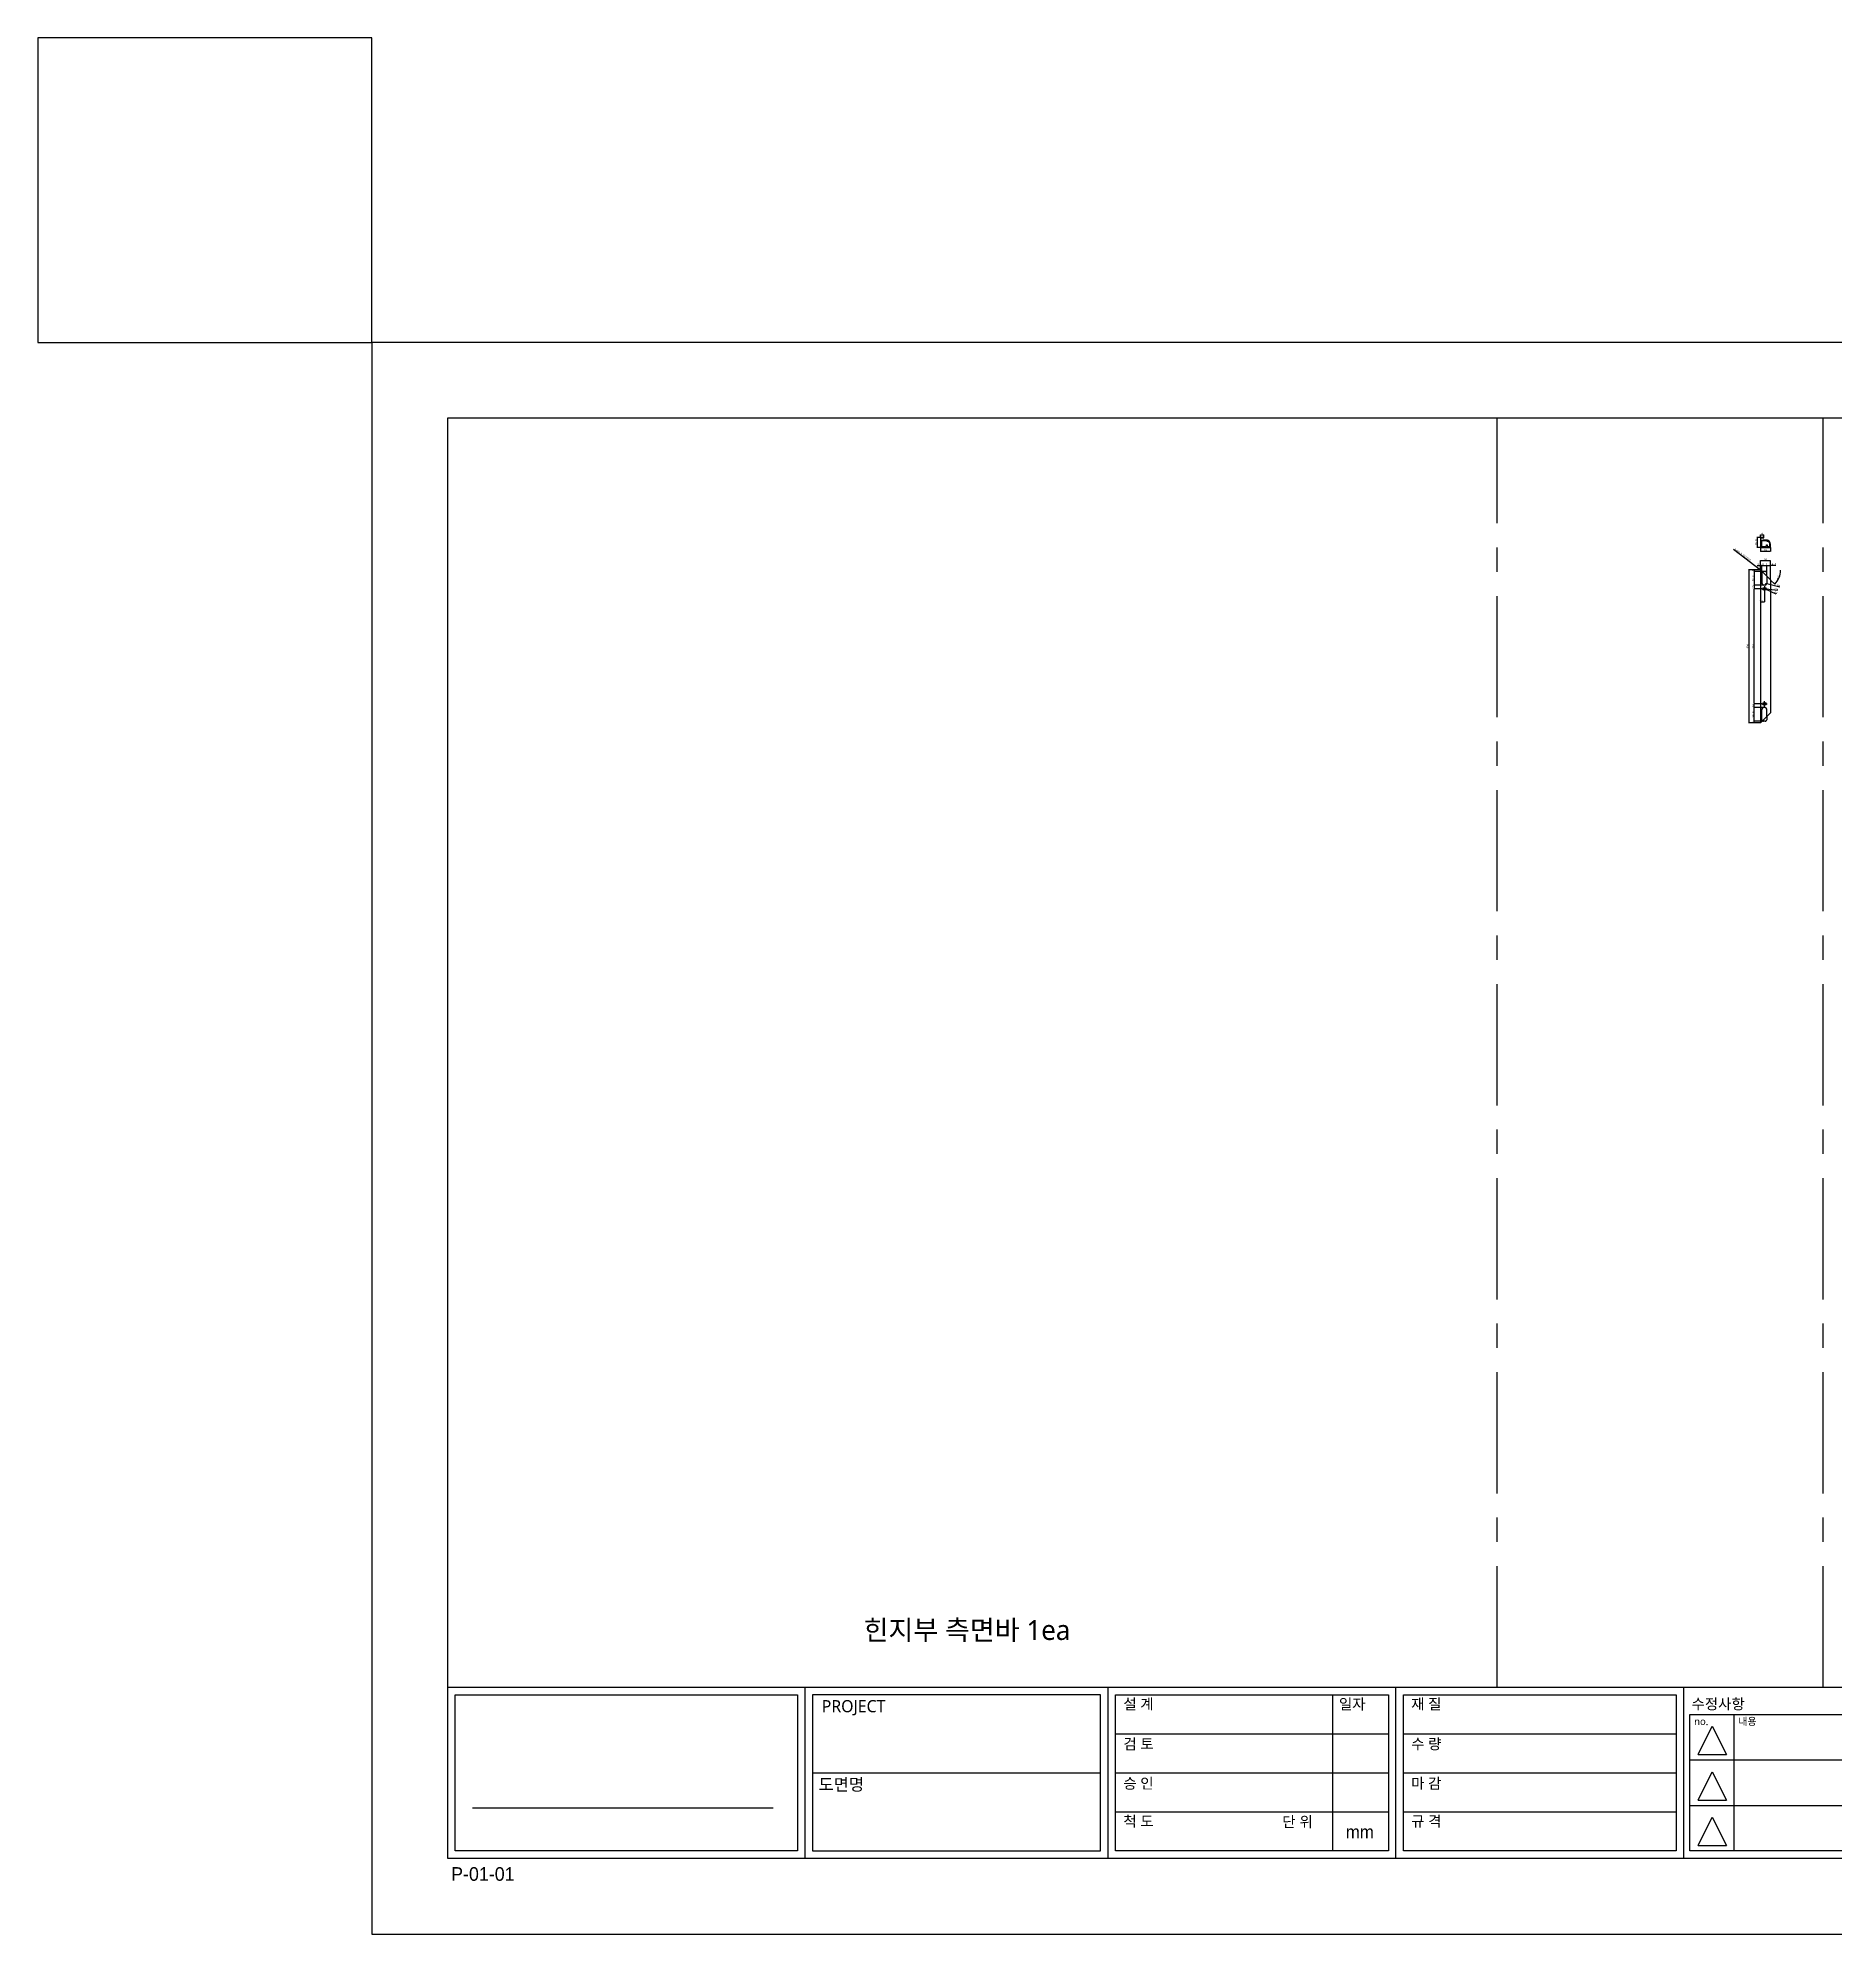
# Model space of a CAD drawing. Header units: millimetres. Extents: x -44117 to 256353, y -2095463 to 65325.
# Drawn here: x 58213 to 62919, y 30427 to 35392 of the extents above; entities that cross this region are included whole.
import ezdxf

# ---------------------------------------------------------------- set-up
doc = ezdxf.new("R2010")
doc.units = ezdxf.units.MM
doc.header["$LTSCALE"] = 10
doc.linetypes.add('CENTER', pattern=[50.8, 31.75, -6.35, 6.35, -6.35])
doc.linetypes.add('HIDDEN', pattern=[9.525, 6.35, -3.175])
doc.layers.add('cen', color=1, linetype='CENTER')
doc.layers.add('hid', color=8, linetype='HIDDEN')
doc.styles.add('고딕', font='')
doc.styles.get('고딕').set_extended_font_data('HYgtrE')
doc.dimstyles.new('hi01 a4 - 1scale', dxfattribs={"dimtxt": 5, "dimasz": 0.5, "dimexe": 0.3, "dimexo": 0.3, "dimgap": 0.2, "dimtad": 1, "dimdec": 1, "dimdsep": 46, "dimtxsty": 'Standard', "dimcen": 1, "dimclrd": 251, "dimclre": 251, "dimclrt": 3, "dimadec": 1, "dimazin": 2, "dimtfac": 1, "dimtdec": 1, "dimtix": 1, "dimtmove": 1, "dimatfit": 3, "dimfxl": 0, "dimarcsym": 0})

# ---------------------------------------------------------------- blocks, each defined once
blk = doc.blocks.new('A$C2EC13F1B')
at = {"color": 7}
for p, q in [((-3.67, -0.83), (-1.17, 4.17)), ((-1.17, 4.17), (1.33, -0.83))]:
    blk.add_line(p, q, dxfattribs=at)
blk.add_lwpolyline([(-3.67, -0.83), (1.33, -0.83)], dxfattribs=at)
blk = doc.blocks.new('a4 1scale')
at = {"color": 8}
for p, q in [((-15144.83, -4477.05), (-14867.83, -4477.05)), ((-15097.66, -4499.61), (-15097.66, -4477.05)), ((-15057.67, -4499.62), (-15057.67, -4477.06)), ((-15028.06, -4478.06), (-15028.06, -4498.62)), ((-15019.68, -4499.62), (-15019.68, -4477.06)), ((-14981.69, -4499.62), (-14981.69, -4477.06)), ((-14943.7, -4499.62), (-14943.7, -4477.06)), ((-14905.71, -4499.62), (-14905.71, -4477.06)), ((-14980.9, -4480.63), (-14944.7, -4480.63)), ((-14975.07, -4480.63), (-14975.07, -4498.62)), ((-14952.08, -4480.63), (-14952.08, -4498.62)), ((-14942.91, -4480.63), (-14906.71, -4480.63)), ((-15056.67, -4483.2), (-15020.68, -4483.2)), ((-15018.68, -4483.2), (-14982.69, -4483.2)), ((-15096.66, -4488.33), (-15058.67, -4488.34)), ((-15056.67, -4488.34), (-15020.68, -4488.34)), ((-15018.68, -4488.34), (-14982.69, -4488.34)), ((-14980.9, -4486.63), (-14944.7, -4486.63)), ((-14942.91, -4486.63), (-14906.71, -4486.63)), ((-15141.53, -4492.95), (-15101.88, -4492.95)), ((-14980.9, -4492.63), (-14944.7, -4492.63)), ((-14942.91, -4492.63), (-14906.71, -4492.63)), ((-15056.67, -4493.48), (-15020.68, -4493.48)), ((-15018.68, -4493.48), (-14982.69, -4493.48))]:
    blk.add_line(p, q, dxfattribs=at)
for points in [[(-15154.83, -4509.61), (-14857.83, -4509.61), (-14857.83, -4299.61), (-15154.83, -4299.61)], [(-15144.83, -4499.61), (-14867.83, -4499.61), (-14867.83, -4309.61), (-15144.83, -4309.61)]]:
    blk.add_lwpolyline(points, close=True)
for points in [[(-15143.82, -4478.05), (-15098.66, -4478.05), (-15098.66, -4498.61), (-15143.83, -4498.61)], [(-15058.67, -4478.06), (-15096.66, -4478.05), (-15096.66, -4498.61), (-15058.66, -4498.62)], [(-15056.67, -4478.06), (-15020.68, -4478.06), (-15020.68, -4498.62), (-15056.67, -4498.62)], [(-15018.68, -4478.06), (-14982.69, -4478.06), (-14982.69, -4498.62), (-15018.68, -4498.62)]]:
    blk.add_lwpolyline(points, close=True, dxfattribs=at)
for points in [[(-14944.7, -4480.63), (-14944.7, -4498.62), (-14980.9, -4498.62), (-14980.9, -4480.63)], [(-14906.71, -4480.63), (-14906.71, -4498.62), (-14942.91, -4498.62), (-14942.91, -4480.63)]]:
    blk.add_lwpolyline(points, dxfattribs=at)
at = {"color": 8, "xscale": 0.7469071166727064, "yscale": 0.7469071166727064, "zscale": 0.7469071166727064}
for p in [(-14977.06, -4485.3), (-14977.06, -4491.3), (-14977.06, -4497.29)]:
    blk.add_blockref('A$C2EC13F1B', p, dxfattribs=at)
at = {"color": 8, "style": '고딕'}
for s, insert, char_height, width, attachment_point in [('{\\fMalgun Gothic|b0|i0|c129|p50;설 계}', (-15055.65, -4478.55), 1.4003, 21.6513, 1), ('{\\fMalgun Gothic|b0|i0|c129|p50;재 질}', (-15017.66, -4478.55), 1.4003, 21.6513, 1), ('{\\fMalgun Gothic|b0|i0|c129|p50;수정사항}', (-14980.67, -4478.55), 1.4003, 21.6513, 1), ('{\\fMalgun Gothic|b0|i0|c129|p50;도면 no.}', (-14941.63, -4478.55), 1.4003, 21.6513, 1), ('{\\fMalgun Gothic|b0|i0|c129|p50;PROJECT}', (-15095.45, -4478.74), 1.6004, 37.4801, 1), ('{\\fGulim|b0|i0|c129|p50;일자}', (-15027.2, -4478.57), 1.4, 24.7824, 1), ('{\\fMalgun Gothic|b0|i0|c129|p50;Note.}', (-14903.64, -4478.55), 1.4003, 21.6513, 1), ('{\\fMalgun Gothic|b0|i0|c129|p50;no.}', (-14980.32, -4481.07), 0.96, 25.9815, 1), ('{\\fMalgun Gothic|b0|i0|c129|p50;내용}', (-14974.49, -4481.07), 0.96, 25.9815, 1), ('{\\fMalgun Gothic|b0|i0|c129|p50;일자}', (-14951.5, -4481.07), 0.96, 25.9815, 1), ('{\\fGulim|b0|i0|c129|p50;완\\fMalgun Gothic|b0|i0|c129|p50;제품}', (-14941.66, -4481.32), 1.4003, 21.6513, 1), ('{\\fMalgun Gothic|b0|i0|c129|p50;검 토}', (-15055.65, -4483.82), 1.4003, 21.6513, 1), ('{\\fMalgun Gothic|b0|i0|c129|p50;수 량}', (-15017.66, -4483.82), 1.4003, 21.6513, 1), ('{\\fMalgun Gothic|b0|i0|c129|p50;반제품}', (-14941.66, -4487.32), 1.4003, 21.6513, 1), ('{\\fMalgun Gothic|b0|i0|c129|p50;도면명}', (-15095.89, -4489.07), 1.6004, 37.4801, 1), ('{\\fMalgun Gothic|b0|i0|c129|p50;승 인}', (-15055.65, -4489.02), 1.4003, 21.6513, 1), ('{\\fMalgun Gothic|b0|i0|c129|p50;마 감}', (-15017.66, -4489.02), 1.4003, 21.6513, 1), ('{\\fMalgun Gothic|b0|i0|c129|p50;Page}', (-14941.66, -4493.32), 1.4003, 21.6513, 1), ('{\\fMalgun Gothic|b0|i0|c129|p50;척 도 }', (-15055.65, -4494.02), 1.4003, 21.6513, 1), ('{\\fGulim|b0|i0|c129|p50;단 위}', (-15034.68, -4494.09), 1.4003, 21.6513, 1), ('mm', (-15024.45, -4496.13), 1.7, 15.2516, 5), ('{\\fMalgun Gothic|b0|i0|c129|p50;규 격 }', (-15017.66, -4494.02), 1.4003, 21.6513, 1), ('{\\C8;P-01-01}', (-15144.37, -4500.78), 1.8004, 27.0059, 1), ('{\\C8;A4 ( 297 X 210 )}', (-14868.4, -4500.78), 1.8004, 27.0059, 3)]:
    blk.add_mtext(s, dxfattribs=dict(at, insert=insert, char_height=char_height, width=width, attachment_point=attachment_point))
blk = doc.blocks.new('*D1693')
at = {"color": 251, "lineweight": -2, "transparency": 16777216}
for p, q in [((62724, 33998.8), (62724, 34023.4)), ((62724.5, 34023.1), (62749.5, 34023.1)), ((62750, 33972.8), (62750, 34023.4))]:
    blk.add_line(p, q, dxfattribs=at)
at = {"color": 251, "transparency": 16777216}
for points in [[(62724.5, 34023.2), (62724.5, 34023), (62724, 34023.1)], [(62749.5, 34023.2), (62749.5, 34023), (62750, 34023.1)]]:
    blk.add_solid(points, dxfattribs=at)
at = {"layer": 'Defpoints', "color": 0, "transparency": 16777216}
for p in [(62750, 34023.1), (62724, 33998.5), (62750, 33972.5)]:
    blk.add_point(p, dxfattribs=at)
at = {"color": 3, "transparency": 16777216, "insert": (62737, 34025.8), "char_height": 5, "attachment_point": 5}
blk.add_mtext('26', dxfattribs=at)
blk = doc.blocks.new('*D1694')
at = {"color": 251, "lineweight": -2, "transparency": 16777216}
for p, q in [((62723.7, 33998.5), (62707.5, 33998.5)), ((62731.7, 33994.5), (62707.5, 33994.5)), ((62707.8, 33998), (62707.8, 33995))]:
    blk.add_line(p, q, dxfattribs=at)
at = {"color": 251, "transparency": 16777216}
for points in [[(62707.7, 33998), (62707.9, 33998), (62707.8, 33998.5)], [(62707.7, 33995), (62707.9, 33995), (62707.8, 33994.5)]]:
    blk.add_solid(points, dxfattribs=at)
at = {"layer": 'Defpoints', "color": 0, "transparency": 16777216}
for p in [(62707.8, 33994.5), (62724, 33998.5), (62732, 33994.5)]:
    blk.add_point(p, dxfattribs=at)
at = {"color": 3, "transparency": 16777216, "insert": (62705.1, 33996.5), "char_height": 5, "attachment_point": 5, "rotation": 90}
blk.add_mtext('4', dxfattribs=at)
blk = doc.blocks.new('*D1695')
at = {"color": 251, "lineweight": -2, "transparency": 16777216}
for p, q in [((62723.7, 33994.5), (62707.5, 33994.5)), ((62707.8, 33994), (62707.8, 33959.5)), ((62731.7, 33959), (62707.5, 33959))]:
    blk.add_line(p, q, dxfattribs=at)
at = {"color": 251, "transparency": 16777216}
for points in [[(62707.7, 33994), (62707.9, 33994), (62707.8, 33994.5)], [(62707.7, 33959.5), (62707.9, 33959.5), (62707.8, 33959)]]:
    blk.add_solid(points, dxfattribs=at)
at = {"layer": 'Defpoints', "color": 0, "transparency": 16777216}
for p in [(62724, 33994.5), (62707.8, 33959), (62732, 33959)]:
    blk.add_point(p, dxfattribs=at)
at = {"color": 3, "transparency": 16777216, "insert": (62705.1, 33976.7), "char_height": 5, "attachment_point": 5, "rotation": 90}
blk.add_mtext('35.5', dxfattribs=at)
blk = doc.blocks.new('*D1696')
at = {"color": 251, "lineweight": -2, "transparency": 16777216}
for p, q in [((62723.7, 33959), (62707.5, 33959)), ((62727.2, 33949), (62707.5, 33949)), ((62707.8, 33958.5), (62707.8, 33949.5))]:
    blk.add_line(p, q, dxfattribs=at)
at = {"color": 251, "transparency": 16777216}
for points in [[(62707.7, 33958.5), (62707.9, 33958.5), (62707.8, 33959)], [(62707.7, 33949.5), (62707.9, 33949.5), (62707.8, 33949)]]:
    blk.add_solid(points, dxfattribs=at)
at = {"layer": 'Defpoints', "color": 0, "transparency": 16777216}
for p in [(62707.8, 33949), (62724, 33959), (62727.5, 33949)]:
    blk.add_point(p, dxfattribs=at)
at = {"color": 3, "transparency": 16777216, "insert": (62705.1, 33954), "char_height": 5, "attachment_point": 5, "rotation": 90}
blk.add_mtext('10', dxfattribs=at)
blk = doc.blocks.new('*D1697')
at = {"color": 251, "lineweight": -2, "transparency": 16777216}
blk.add_line((62750.2, 33972.2), (62761.4, 33961.1), dxfattribs=at)
blk.add_arc((62724, 33998.5), 52.6, 315.545, 359.455, dxfattribs=at)
at = {"color": 251, "transparency": 16777216}
for points in [[(62761.6, 33961.6), (62761.5, 33961.7), (62761.2, 33961.3)], [(62776.5, 33998), (62776.6, 33998), (62776.6, 33998.5)]]:
    blk.add_solid(points, dxfattribs=at)
at = {"layer": 'Defpoints', "color": 0, "transparency": 16777216}
for p in [(62724, 33998.5), (62724, 33998.5), (62750, 33972.5), (62769.5, 33972.2), (62792.5, 33998.5)]:
    blk.add_point(p, dxfattribs=at)
at = {"color": 3, "transparency": 16777216, "insert": (62770.1, 33979.4), "char_height": 5, "attachment_point": 5, "rotation": 67.5}
blk.add_mtext('45°', dxfattribs=at)
blk = doc.blocks.new('*D1683')
at = {"color": 251, "lineweight": -2, "transparency": 16777216}
for p, q in [((62731.7, 33602.5), (62707.5, 33602.5)), ((62723.7, 33598.5), (62707.5, 33598.5)), ((62707.8, 33599), (62707.8, 33602))]:
    blk.add_line(p, q, dxfattribs=at)
at = {"color": 251, "transparency": 16777216}
for points in [[(62707.7, 33602), (62707.9, 33602), (62707.8, 33602.5)], [(62707.7, 33599), (62707.9, 33599), (62707.8, 33598.5)]]:
    blk.add_solid(points, dxfattribs=at)
at = {"layer": 'Defpoints', "color": 0, "transparency": 16777216}
for p in [(62707.8, 33602.5), (62724, 33598.5), (62732, 33602.5)]:
    blk.add_point(p, dxfattribs=at)
at = {"color": 3, "transparency": 16777216, "insert": (62705.1, 33600.5), "char_height": 5, "attachment_point": 5, "rotation": 90}
blk.add_mtext('4', dxfattribs=at)
blk = doc.blocks.new('*D1684')
at = {"color": 251, "lineweight": -2, "transparency": 16777216}
for p, q in [((62731.7, 33638), (62707.5, 33638)), ((62707.8, 33603), (62707.8, 33637.5)), ((62723.7, 33602.5), (62707.5, 33602.5))]:
    blk.add_line(p, q, dxfattribs=at)
at = {"color": 251, "transparency": 16777216}
for points in [[(62707.7, 33637.5), (62707.9, 33637.5), (62707.8, 33638)], [(62707.7, 33603), (62707.9, 33603), (62707.8, 33602.5)]]:
    blk.add_solid(points, dxfattribs=at)
at = {"layer": 'Defpoints', "color": 0, "transparency": 16777216}
for p in [(62707.8, 33638), (62732, 33638), (62724, 33602.5)]:
    blk.add_point(p, dxfattribs=at)
at = {"color": 3, "transparency": 16777216, "insert": (62705.1, 33620.2), "char_height": 5, "attachment_point": 5, "rotation": 90}
blk.add_mtext('35.5', dxfattribs=at)
blk = doc.blocks.new('*D1698')
at = {"color": 251, "lineweight": -2, "transparency": 16777216}
for p, q in [((62727.2, 33648), (62707.5, 33648)), ((62723.7, 33638), (62707.5, 33638)), ((62707.8, 33638.5), (62707.8, 33647.5))]:
    blk.add_line(p, q, dxfattribs=at)
at = {"color": 251, "transparency": 16777216}
for points in [[(62707.7, 33647.5), (62707.9, 33647.5), (62707.8, 33648)], [(62707.7, 33638.5), (62707.9, 33638.5), (62707.8, 33638)]]:
    blk.add_solid(points, dxfattribs=at)
at = {"layer": 'Defpoints', "color": 0, "transparency": 16777216}
for p in [(62707.8, 33648), (62724, 33638), (62727.5, 33648)]:
    blk.add_point(p, dxfattribs=at)
at = {"color": 3, "transparency": 16777216, "insert": (62705.1, 33643), "char_height": 5, "attachment_point": 5, "rotation": 90}
blk.add_mtext('10', dxfattribs=at)
blk = doc.blocks.new('*D1699')
at = {"color": 251, "lineweight": -2, "transparency": 16777216}
for p, q in [((62727.2, 33949), (62707.5, 33949)), ((62707.8, 33648.5), (62707.8, 33948.5)), ((62727.2, 33648), (62707.5, 33648))]:
    blk.add_line(p, q, dxfattribs=at)
at = {"color": 251, "transparency": 16777216}
for points in [[(62707.7, 33948.5), (62707.9, 33948.5), (62707.8, 33949)], [(62707.7, 33648.5), (62707.9, 33648.5), (62707.8, 33648)]]:
    blk.add_solid(points, dxfattribs=at)
at = {"layer": 'Defpoints', "color": 0, "transparency": 16777216}
for p in [(62707.8, 33949), (62727.5, 33949), (62727.5, 33648)]:
    blk.add_point(p, dxfattribs=at)
at = {"color": 3, "transparency": 16777216, "insert": (62705.1, 33798.5), "char_height": 5, "attachment_point": 5, "rotation": 90}
blk.add_mtext('301', dxfattribs=at)
blk = doc.blocks.new('*D1700')
at = {"color": 251, "lineweight": -2, "transparency": 16777216}
for p, q in [((62723.7, 33998.5), (62692.8, 33998.5)), ((62693.1, 33998), (62693.1, 33599)), ((62723.7, 33598.5), (62692.8, 33598.5))]:
    blk.add_line(p, q, dxfattribs=at)
at = {"color": 251, "transparency": 16777216}
for points in [[(62693, 33998), (62693.2, 33998), (62693.1, 33998.5)], [(62693, 33599), (62693.2, 33599), (62693.1, 33598.5)]]:
    blk.add_solid(points, dxfattribs=at)
at = {"layer": 'Defpoints', "color": 0, "transparency": 16777216}
for p in [(62724, 33998.5), (62693.1, 33598.5), (62724, 33598.5)]:
    blk.add_point(p, dxfattribs=at)
at = {"color": 3, "transparency": 16777216, "insert": (62690.4, 33798.5), "char_height": 5, "attachment_point": 5, "rotation": 90}
blk.add_mtext('400', dxfattribs=at)
blk = doc.blocks.new('*D1701')
at = {"color": 251, "lineweight": -2, "transparency": 16777216}
for p, q in [((62730, 33949.5), (62729.5, 33949.6)), ((62730.5, 33949.4), (62738.5, 33948.5)), ((62768.8, 33944.8), (62739, 33948.4))]:
    blk.add_line(p, q, dxfattribs=at)
at = {"color": 251, "transparency": 16777216}
for points in [[(62730, 33949.6), (62730, 33949.4), (62730.5, 33949.4)], [(62739, 33948.5), (62739, 33948.3), (62738.5, 33948.5)]]:
    blk.add_solid(points, dxfattribs=at)
at = {"layer": 'Defpoints', "color": 0, "transparency": 16777216}
for p in [(62730.5, 33949.4), (62738.5, 33948.5)]:
    blk.add_point(p, dxfattribs=at)
at = {"color": 3, "transparency": 16777216, "insert": (62764.8, 33948), "char_height": 5, "attachment_point": 5, "rotation": 353.0474}
blk.add_mtext('∅8', dxfattribs=at)
blk = doc.blocks.new('*D1702')
at = {"color": 251, "lineweight": -2, "transparency": 16777216}
for p, q in [((62732.2, 33950), (62731.8, 33950.2)), ((62732.7, 33949.8), (62736.3, 33948.1)), ((62765.5, 33935.1), (62736.8, 33947.9))]:
    blk.add_line(p, q, dxfattribs=at)
at = {"color": 251, "transparency": 16777216}
for points in [[(62732.2, 33950.1), (62732.2, 33949.9), (62732.7, 33949.8)], [(62736.8, 33948), (62736.7, 33947.9), (62736.3, 33948.1)]]:
    blk.add_solid(points, dxfattribs=at)
at = {"layer": 'Defpoints', "color": 0, "transparency": 16777216}
for p in [(62732.7, 33949.8), (62736.3, 33948.1)]:
    blk.add_point(p, dxfattribs=at)
at = {"color": 3, "transparency": 16777216, "insert": (62762.7, 33939.4), "char_height": 5, "attachment_point": 5, "rotation": 335.9571}
blk.add_mtext('∅4', dxfattribs=at)
blk = doc.blocks.new('*D1703')
at = {"color": 251, "lineweight": -2, "transparency": 16777216}
for p, q in [((62715.1, 34010.5), (62724, 34010.5)), ((62724, 33998.8), (62724, 34010.8)), ((62724.5, 34010.5), (62727.5, 34010.5)), ((62728, 33990.8), (62728, 34010.8))]:
    blk.add_line(p, q, dxfattribs=at)
at = {"color": 251, "transparency": 16777216}
for points in [[(62724.5, 34010.6), (62724.5, 34010.5), (62724, 34010.5)], [(62727.5, 34010.6), (62727.5, 34010.5), (62728, 34010.5)]]:
    blk.add_solid(points, dxfattribs=at)
at = {"layer": 'Defpoints', "color": 0, "transparency": 16777216}
for p in [(62728, 34010.5), (62724, 33998.5), (62728, 33990.5)]:
    blk.add_point(p, dxfattribs=at)
at = {"color": 3, "transparency": 16777216, "insert": (62717, 34013.2), "char_height": 5, "attachment_point": 5}
blk.add_mtext('4', dxfattribs=at)
blk = doc.blocks.new('*D1704')
at = {"color": 251, "lineweight": -2, "transparency": 16777216}
for p, q in [((62727.5, 34010.5), (62727, 34010.5)), ((62728, 33990.8), (62728, 34010.8)), ((62728, 34010.5), (62740.5, 34010.5)), ((62740.5, 33990.8), (62740.5, 34010.8)), ((62741, 34010.5), (62741.5, 34010.5))]:
    blk.add_line(p, q, dxfattribs=at)
at = {"color": 251, "transparency": 16777216}
for points in [[(62727.5, 34010.6), (62727.5, 34010.5), (62728, 34010.5)], [(62741, 34010.6), (62741, 34010.5), (62740.5, 34010.5)]]:
    blk.add_solid(points, dxfattribs=at)
at = {"layer": 'Defpoints', "color": 0, "transparency": 16777216}
for p in [(62740.5, 34010.5), (62728, 33990.5), (62740.5, 33990.5)]:
    blk.add_point(p, dxfattribs=at)
at = {"color": 3, "transparency": 16777216, "insert": (62734.2, 34013.2), "char_height": 5, "attachment_point": 5}
blk.add_mtext('12.5', dxfattribs=at)
blk = doc.blocks.new('*D1705')
at = {"color": 251, "lineweight": -2, "transparency": 16777216}
for p, q in [((62740.5, 33990.8), (62740.5, 34010.8)), ((62741, 34010.5), (62749.5, 34010.5)), ((62750, 33990.8), (62750, 34010.8)), ((62764.4, 34010.5), (62750, 34010.5))]:
    blk.add_line(p, q, dxfattribs=at)
at = {"color": 251, "transparency": 16777216}
for points in [[(62741, 34010.6), (62741, 34010.5), (62740.5, 34010.5)], [(62749.5, 34010.6), (62749.5, 34010.5), (62750, 34010.5)]]:
    blk.add_solid(points, dxfattribs=at)
at = {"layer": 'Defpoints', "color": 0, "transparency": 16777216}
for p in [(62750, 34010.5), (62740.5, 33990.5), (62750, 33990.5)]:
    blk.add_point(p, dxfattribs=at)
at = {"color": 3, "transparency": 16777216, "insert": (62759.2, 34013.2), "char_height": 5, "attachment_point": 5}
blk.add_mtext('9.5', dxfattribs=at)
blk = doc.blocks.new('*D1706')
at = {"color": 251, "lineweight": -2, "transparency": 16777216}
for p, q in [((62736.5, 33963), (62740.4, 33962)), ((62774.6, 33953.4), (62740.9, 33961.9))]:
    blk.add_line(p, q, dxfattribs=at)
at = {"color": 251, "transparency": 16777216}
blk.add_solid([(62740.9, 33961.9), (62740.8, 33961.8), (62740.4, 33962)], dxfattribs=at)
at = {"layer": 'Defpoints', "color": 0, "transparency": 16777216}
for p in [(62736.5, 33963), (62740.4, 33962)]:
    blk.add_point(p, dxfattribs=at)
at = {"color": 3, "transparency": 16777216, "insert": (62771, 33957.1), "char_height": 5, "attachment_point": 5, "rotation": 345.9336}
blk.add_mtext('R4', dxfattribs=at)
blk = doc.blocks.new('*D1707')
at = {"color": 251, "lineweight": -2, "transparency": 16777216}
for p, q in [((62724, 34083.2), (62724, 34090.9)), ((62724.5, 34090.6), (62732.5, 34090.6)), ((62733, 34082.9), (62733, 34090.9))]:
    blk.add_line(p, q, dxfattribs=at)
at = {"color": 251, "transparency": 16777216}
for points in [[(62724.5, 34090.7), (62724.5, 34090.5), (62724, 34090.6)], [(62732.5, 34090.7), (62732.5, 34090.5), (62733, 34090.6)]]:
    blk.add_solid(points, dxfattribs=at)
at = {"layer": 'Defpoints', "color": 0, "transparency": 16777216}
for p in [(62724, 34082.9), (62733, 34090.6), (62733, 34082.6)]:
    blk.add_point(p, dxfattribs=at)
at = {"color": 3, "transparency": 16777216, "insert": (62728.5, 34093.3), "char_height": 5, "attachment_point": 5}
blk.add_mtext('9', dxfattribs=at)
blk = doc.blocks.new('*D1708')
at = {"color": 251, "lineweight": -2, "transparency": 16777216}
for p, q in [((62724.7, 34083.9), (62714.8, 34083.9)), ((62715.1, 34083.4), (62715.1, 34057.6)), ((62724.7, 34057.1), (62714.8, 34057.1))]:
    blk.add_line(p, q, dxfattribs=at)
at = {"color": 251, "transparency": 16777216}
for points in [[(62715, 34083.4), (62715.2, 34083.4), (62715.1, 34083.9)], [(62715, 34057.6), (62715.2, 34057.6), (62715.1, 34057.1)]]:
    blk.add_solid(points, dxfattribs=at)
at = {"layer": 'Defpoints', "color": 0, "transparency": 16777216}
for p in [(62725, 34083.9), (62715.1, 34057.1), (62725, 34057.1)]:
    blk.add_point(p, dxfattribs=at)
at = {"color": 3, "transparency": 16777216, "insert": (62712.4, 34070.5), "char_height": 5, "attachment_point": 5, "rotation": 90}
blk.add_mtext('26.8', dxfattribs=at)
blk = doc.blocks.new('*D1709')
at = {"color": 251, "lineweight": -2, "transparency": 16777216}
for p, q in [((62724, 34057.3), (62724, 34047.2)), ((62724.5, 34047.5), (62749.5, 34047.5)), ((62750, 34057.3), (62750, 34047.2))]:
    blk.add_line(p, q, dxfattribs=at)
at = {"color": 251, "transparency": 16777216}
for points in [[(62724.5, 34047.6), (62724.5, 34047.5), (62724, 34047.5)], [(62749.5, 34047.6), (62749.5, 34047.5), (62750, 34047.5)]]:
    blk.add_solid(points, dxfattribs=at)
at = {"layer": 'Defpoints', "color": 0, "transparency": 16777216}
for p in [(62724, 34057.6), (62750, 34057.6), (62750, 34047.5)]:
    blk.add_point(p, dxfattribs=at)
at = {"color": 3, "transparency": 16777216, "insert": (62737, 34050.2), "char_height": 5, "attachment_point": 5}
blk.add_mtext('26', dxfattribs=at)
blk = doc.blocks.new('*D1710')
at = {"color": 251, "lineweight": -2, "transparency": 16777216}
for p, q in [((62723.5, 33915), (62723, 33915)), ((62724, 33936.5), (62724, 33914.7)), ((62724, 33915), (62734.5, 33915)), ((62734.5, 33941.7), (62734.5, 33914.7)), ((62735, 33915), (62735.5, 33915))]:
    blk.add_line(p, q, dxfattribs=at)
at = {"color": 251, "transparency": 16777216}
for points in [[(62723.5, 33915.1), (62723.5, 33914.9), (62724, 33915)], [(62735, 33915.1), (62735, 33914.9), (62734.5, 33915)]]:
    blk.add_solid(points, dxfattribs=at)
at = {"layer": 'Defpoints', "color": 0, "transparency": 16777216}
for p in [(62724, 33936.8), (62734.5, 33942), (62734.5, 33915)]:
    blk.add_point(p, dxfattribs=at)
at = {"color": 3, "transparency": 16777216, "insert": (62729.2, 33917.7), "char_height": 5, "attachment_point": 5}
blk.add_mtext('10.5', dxfattribs=at)
blk = doc.blocks.new('*D1686')
at = {"color": 251, "lineweight": -2, "transparency": 16777216}
for p, q in [((62653.1, 34052.6), (62723.7, 33998.6)), ((62724.5, 33998), (62724.1, 33998.3))]:
    blk.add_line(p, q, dxfattribs=at)
at = {"color": 251, "transparency": 16777216}
blk.add_solid([(62723.7, 33998.6), (62723.6, 33998.5), (62724.1, 33998.3)], dxfattribs=at)
at = {"layer": 'Defpoints', "color": 0, "transparency": 16777216}
for p in [(62724.1, 33998.3), (62724.5, 33998)]:
    blk.add_point(p, dxfattribs=at)
at = {"color": 3, "transparency": 16777216, "insert": (62676.8, 34038.2), "char_height": 5, "attachment_point": 5, "rotation": 322.5986}
blk.add_mtext('2-R0.5{\\f굴림|b0|i0|c129|p50; 코너가공}', dxfattribs=at)

msp = doc.modelspace()

# ---------------------------------------------------------------- linework, layer by layer
for p, q in [((62723.99369, 33998.45935), (62749.99116, 33972.46188)), ((62723.99369, 33998.45935), (62723.99369, 33598.45935)), ((62727.99369, 33990.45935), (62727.99369, 33962.95935)), ((62740.49369, 33981.95935), (62740.49369, 33962.95935)), ((62749.99116, 33972.46188), (62749.99116, 33624.45682)), ((62736.49369, 33958.95935), (62731.99369, 33958.95935)), ((62723.99369, 33598.45935), (62749.99116, 33624.45682)), ((62727.99369, 33606.45935), (62727.99369, 33633.95935)), ((62736.49369, 33637.95935), (62731.99369, 33637.95935)), ((62740.49369, 33614.95935), (62740.49369, 33633.95935))]:
    msp.add_line(p, q)
msp.add_lwpolyline([(58212.63815, 34594.0935), (59087.20147, 34594.0935), (59087.20147, 35391.64837), (58212.63815, 35391.64837)], close=True)
for points in [[(62724.49369, 34057.09181), (62749.49116, 34057.09181, 0.4142135624), (62749.99116, 34057.59181), (62749.99116, 34066.79019, 0.4142135624), (62749.69116, 34067.09019), (62749.6861, 34067.09019, -0.4043730092), (62749.38627, 34067.38007, 0.022416536), (62749.3258, 34068.14844, -0.4043730092), (62749.57659, 34068.48166, 0.424123069), (62749.82421, 34068.83486, 0.022416536), (62749.63173, 34069.63659, 0.424123069), (62749.25075, 34069.83887, -0.4043730092), (62748.87601, 34070.02192, 0.022416536), (62748.58106, 34070.73399, -0.4043730092), (62748.71661, 34071.12841, 0.424123069), (62748.84297, 34071.54084, 0.022416536), (62748.41216, 34072.24385, 0.424123069), (62747.98732, 34072.3185, -0.4043730092), (62747.57436, 34072.37679, 0.022416536), (62747.0738, 34072.96287, -0.4043730092), (62747.08083, 34073.37986, 0.4241230691), (62747.07356, 34073.81115, 0.022416536), (62746.44659, 34074.34663, 0.424123069), (62746.01947, 34074.28635, -0.4043730092), (62745.60871, 34074.21417, 0.022416536), (62744.95155, 34074.61688, -0.4043730092), (62744.82938, 34075.01564, 0.424123069), (62744.68918, 34075.42358, 0.022416536), (62743.92743, 34075.7391, 0.4241230691), (62743.53984, 34075.54978, -0.4043730092), (62743.17149, 34075.3542, 0.022416536), (62742.42205, 34075.53413, -0.4043730092), (62742.18263, 34075.87562, 0.424123069), (62741.92324, 34076.22027, 0.0308511276), (62740.79116, 34076.29019), (62731.49369, 34076.29019, 0.4142135624), (62731.19369, 34075.99019), (62731.19369, 34075.89019, -0.4142135624), (62730.99369, 34075.69019), (62725.49369, 34075.69019, -0.4142135624), (62725.19369, 34075.99019), (62725.19369, 34082.59019, -0.4142135624), (62725.49369, 34082.89019), (62730.99369, 34082.89019, -0.4142135624), (62731.19369, 34082.69019), (62731.19369, 34082.59019, 0.4142135624), (62731.49369, 34082.29019), (62732.69369, 34082.29019, 0.855700792), (62732.78532, 34082.87585), (62730.94428, 34083.89019), (62724.99369, 34083.89019, 0.4142135624), (62723.99369, 34082.89019), (62723.99369, 34057.59181, 0.4142135623), (62724.49369, 34057.09181)], [(62741.69369, 34072.89019), (62741.69369, 34074.69019), (62726.49369, 34074.69019), (62726.49369, 34060.09019), (62740.19369, 34060.09019), (62740.19369, 34063.89019, -0.4142135624), (62740.39369, 34064.09019), (62741.29369, 34064.09019, -0.4142135624), (62741.49369, 34063.89019), (62741.49369, 34060.09019), (62748.39116, 34060.09019), (62748.39116, 34067.09019, 0.2205202393), (62745.70237, 34072.89019), (62741.69369, 34072.89019)]]:
    msp.add_lwpolyline(points, format="xyb", close=True)
for centre, radius in [((62734.49369, 33948.95935), 4), ((62734.49369, 33948.95935), 2), ((62734.49369, 33647.95935), 4), ((62734.49369, 33647.95935), 2)]:
    msp.add_circle(centre, radius)
for centre, radius, start, end in [((62724.49369, 33997.95935), 0.5, 135, 180), ((62731.99369, 33990.45935), 4, 135, 180), ((62731.99369, 33962.95935), 4, 180, 270), ((62736.49369, 33962.95935), 4, 270, 0), ((62731.99369, 33633.95935), 4, 90, 180), ((62736.49369, 33633.95935), 4, 0, 90), ((62731.99369, 33606.45935), 4, 180, 225)]:
    msp.add_arc(centre, radius, start, end)
at = {"layer": 'cen'}
for p, q in [((62034.18397, 31072.66488), (62034.18397, 34395.6435)), ((62888.44997, 31072.66488), (62888.44997, 34395.6435)), ((62727.49369, 33948.95935), (62741.49369, 33948.95935)), ((62734.49369, 33955.95935), (62734.49369, 33941.95935)), ((62727.49369, 33647.95935), (62741.49369, 33647.95935)), ((62734.49369, 33640.95935), (62734.49369, 33654.95935))]:
    msp.add_line(p, q, dxfattribs=at)
at = {"layer": 'hid'}
for p, q in [((62736.49369, 33994.45935), (62731.99369, 33994.45935)), ((62740.49369, 33981.95935), (62740.49369, 33990.45935)), ((62740.49369, 33614.95935), (62740.49369, 33606.45935)), ((62736.49369, 33602.45935), (62731.99369, 33602.45935))]:
    msp.add_line(p, q, dxfattribs=at)
for centre, start, end in [((62731.99369, 33990.45935), 90, 135), ((62736.49369, 33990.45935), 0, 90), ((62731.99369, 33606.45935), 225, 270), ((62736.49369, 33606.45935), 270, 0)]:
    msp.add_arc(centre, 4, start, end, dxfattribs=at)

# ---------------------------------------------------------------- block references
at = {"color": 1, "xscale": 19.845, "yscale": 19.845, "zscale": 19.845}
msp.add_blockref('a4 1scale', (359834.80135, 119919.83449), dxfattribs=at)

# ---------------------------------------------------------------- texts
at = {"color": 142, "insert": (60645.67318, 31220.02779), "char_height": 52.004575, "width": 1506.5379465, "attachment_point": 5, "style": '고딕'}
msp.add_mtext('{\\fMalgun Gothic|b0|i0|c129|p50;힌지부 측면바 1ea}', dxfattribs=at)

# ---------------------------------------------------------------- dimensions: what is measured, and where the dimension line sits
for base, p1, p2, angle, picture, middle in [((62715.13179, 34057.09181), (62724.99369, 34083.89019), (62724.99369, 34057.09181), 90, '*D1708', (62712.43179, 34070.491)), ((62693.10202, 33598.45935), (62723.99369, 33998.45935), (62723.99369, 33598.45935), 90, '*D1700', (62690.40202, 33798.45935)), ((62707.82294, 33994.45935), (62723.99369, 33998.45935), (62731.99369, 33994.45935), 90, '*D1694', (62705.12294, 33996.45935)), ((62707.82294, 33958.95935), (62723.99369, 33994.45935), (62731.99369, 33958.95935), 90, '*D1695', (62705.12294, 33976.70935)), ((62707.82294, 33948.95935), (62723.99369, 33958.95935), (62727.49369, 33948.95935), 90, '*D1696', (62705.12294, 33953.95935)), ((62707.82294, 33948.95935), (62727.49369, 33647.95935), (62727.49369, 33948.95935), 90, '*D1699', (62705.12294, 33798.45935)), ((62707.82294, 33647.95935), (62723.99369, 33637.95935), (62727.49369, 33647.95935), 270, '*D1698', (62705.12294, 33642.95935)), ((62707.82294, 33637.95935), (62723.99369, 33602.45935), (62731.99369, 33637.95935), 270, '*D1684', (62705.12294, 33620.20935)), ((62707.82294, 33602.45935), (62723.99369, 33598.45935), (62731.99369, 33602.45935), 270, '*D1683', (62705.12294, 33600.45935))]:
    dim = msp.add_linear_dim(base=base, p1=p1, p2=p2, angle=angle, dimstyle='hi01 a4 - 1scale')
    dim.commit()
    dim.dimension.update_dxf_attribs({"geometry": picture, "text_midpoint": middle})
for base, p1, p2, picture, middle in [((62732.99369, 34090.62382), (62723.99369, 34082.89019), (62732.99369, 34082.59019), '*D1707', (62728.49369, 34093.32382)), ((62749.99116, 34047.54243), (62723.99369, 34057.59181), (62749.99116, 34057.59181), '*D1709', (62736.99242, 34050.24243)), ((62749.99116, 34023.08946), (62723.99369, 33998.45935), (62749.99116, 33972.46188), '*D1693', (62736.99242, 34025.78946)), ((62740.49369, 34010.54379), (62727.99369, 33990.45935), (62740.49369, 33990.45935), '*D1704', (62734.24369, 34013.24379)), ((62734.49369, 33915.0201), (62723.99369, 33936.84481), (62734.49369, 33941.95935), '*D1710', (62729.24369, 33917.7201))]:
    dim = msp.add_linear_dim(base=base, p1=p1, p2=p2, dimstyle='hi01 a4 - 1scale')
    dim.commit()
    dim.dimension.update_dxf_attribs({"geometry": picture, "text_midpoint": middle})
dim = msp.add_radius_dim(center=(62724.49369, 33997.95935), mpoint=(62724.09649, 33998.26305), text='2-<>{\\f굴림|b0|i0|c129|p50; 코너가공}', dimstyle='hi01 a4 - 1scale', override={"dimtxsty": 'Standard'})
dim.commit()
dim.dimension.update_dxf_attribs({"geometry": '*D1686', "text_midpoint": (62674.977, 34035.81964), "dimtype": 164})
for base, p1, p2, picture, middle in [((62727.99369, 34010.54379), (62723.99369, 33998.45935), (62727.99369, 33990.45935), '*D1703', (62716.95716, 34013.24379)), ((62749.99116, 34010.54379), (62740.49369, 33990.45935), (62749.99116, 33990.45935), '*D1705', (62759.15111, 34013.29666))]:
    dim = msp.add_linear_dim(base=base, p1=p1, p2=p2, dimstyle='hi01 a4 - 1scale')
    dim.commit()
    dim.dimension.update_dxf_attribs({"geometry": picture, "text_midpoint": middle, "dimtype": 160})
dim = msp.add_angular_dim_2l(base=(62769.51482, 33972.17771), line1=((62723.99369, 33998.45935), (62792.45572, 33998.45935)), line2=((62723.99369, 33998.45935), (62749.99116, 33972.46188)), dimstyle='hi01 a4 - 1scale')
dim.commit()
dim.dimension.update_dxf_attribs({"geometry": '*D1697', "text_midpoint": (62770.06135, 33979.3775)})
dim = msp.add_radius_dim(center=(62736.49369, 33962.95935), mpoint=(62740.37375, 33961.98716), dimstyle='hi01 a4 - 1scale')
dim.commit()
dim.dimension.update_dxf_attribs({"geometry": '*D1706', "text_midpoint": (62770.36184, 33954.47334), "dimtype": 164})
for p1, p2, picture, middle in [((62730.5231, 33949.44355), (62738.46427, 33948.47516), '*D1701', (62764.44404, 33945.30705)), ((62732.66721, 33949.77419), (62736.32017, 33948.14451), '*D1702', (62761.55659, 33936.88586))]:
    dim = msp.add_diameter_dim_2p(p1=p1, p2=p2, dimstyle='hi01 a4 - 1scale')
    dim.commit()
    dim.dimension.update_dxf_attribs({"geometry": picture, "text_midpoint": middle, "dimtype": 163})

doc.saveas('drawing.dxf')
